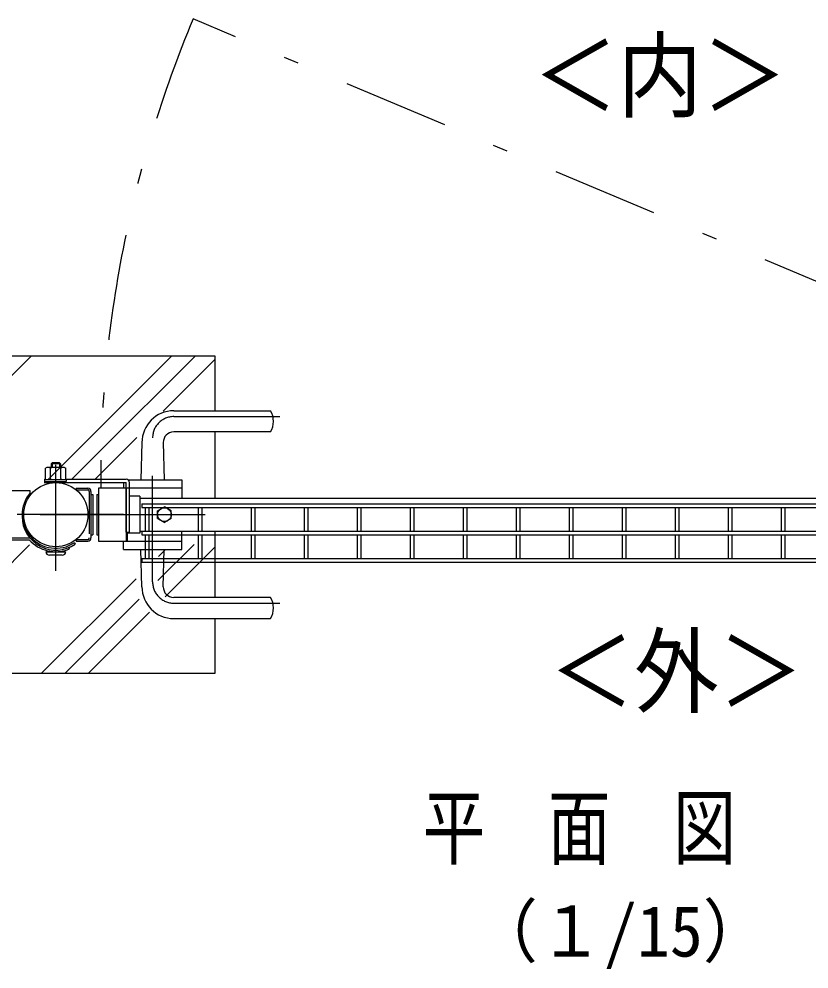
# Model space of a CAD drawing. Units: millimetres, scale not verified. Extents: x -4455 to 4455, y -3150 to 3150.
# Drawn here: x -2756 to -2011, y 1636 to 2533 of the extents above; entities that cross this region are included whole.
import ezdxf
from ezdxf.enums import TextEntityAlignment as Align

# ---------------------------------------------------------------- set-up
doc = ezdxf.new("R2010")
doc.units = ezdxf.units.MM
doc.header["$LTSCALE"] = 20
for name, pattern in [('USER1', [10.7, 5, -2.5, 0.7, -2.5]), ('USER2', [0.375, 0.25, -0.125]), ('USER3', [2.7, 2, -0.7])]:
    doc.linetypes.add(name, pattern=pattern)
for name, color, linetype, lineweight in [('0-0_外形線', 7, 'Continuous', 25), ('0-2_0', 3, 'USER2', 25), ('0-5_軸線', 2, 'USER1', 25), ('0-6_扉縦枠', 7, 'Continuous', 25), ('0-7_丁番', 3, 'Continuous', 25), ('0-8_細線', 2, 'Continuous', 25), ('0-9_ハッチング', 4, 'Continuous', 25), ('0-A_隠れ線', 2, 'USER3', 25), ('0-C_1', 7, 'Continuous', 25), ('0-D_継手', 3, 'Continuous', 25), ('0-E_2', 7, 'Continuous', 25), ('1-3_NER', 30, 'Continuous', 25)]:
    doc.layers.add(name, color=color, linetype=linetype, lineweight=lineweight)
doc.styles.add('ＭＳ ゴシック', font='')
doc.styles.get('ＭＳ ゴシック').set_extended_font_data('MS Gothic')

msp = doc.modelspace()

# ---------------------------------------------------------------- linework, layer by layer
at = {"layer": '0-0_外形線'}
for p, q in [((-2871.16, 2214.93), (-2571.16, 2214.93)), ((-2571.16, 2214.93), (-2571.16, 2162.93)), ((-2609.91, 2162.93), (-2518.59, 2162.93)), ((-2518.59, 2142.93), (-2609.91, 2142.93)), ((-2571.16, 2142.93), (-2571.16, 2080.43)), ((-2639.91, 2132.93), (-2640.91, 2097.93)), ((-2619.91, 2132.93), (-2618.91, 2097.93)), ((-2653.28, 2097.93), (-2602.41, 2097.93)), ((-2602.41, 2097.93), (-2602.41, 2080.43)), ((-2701.99, 2089.93), (-2690.99, 2089.93)), ((-2701.99, 2089.93), (-2701.99, 2088.33)), ((-2657.41, 2095.18), (-2657.41, 2089.93)), ((-2602.41, 2089.93), (-2657.41, 2089.93)), ((-2654.91, 2089.93), (-2654.91, 2039.93)), ((-2687.99, 2086.93), (-2687.99, 2042.93)), ((-2687.99, 2083.93), (-2686.39, 2083.93)), ((-2686.39, 2083.93), (-2686.39, 2045.93)), ((-2682.51, 2083.93), (-2680.91, 2083.93)), ((-2682.51, 2083.93), (-2682.51, 2045.93)), ((-2680.91, 2083.93), (-2680.91, 2045.93)), ((-2641.91, 2082.38), (-2651.71, 2082.38)), ((-2641.91, 2082.38), (-2641.91, 2047.48)), ((-2641.91, 2080.43), (-1627.91, 2080.43)), ((-2625.21, 2068.68), (-2618.71, 2072.43)), ((-2612.22, 2068.68), (-2618.71, 2072.43)), ((-2625.21, 2061.18), (-2625.21, 2068.68)), ((-2612.22, 2061.18), (-2612.22, 2068.68)), ((-2625.21, 2061.18), (-2618.71, 2057.43)), ((-2612.22, 2061.18), (-2618.71, 2057.43)), ((-2687.99, 2045.93), (-2686.39, 2045.93)), ((-2682.51, 2045.93), (-2680.91, 2045.93)), ((-2641.91, 2047.48), (-2654.91, 2047.48)), ((-2653.91, 2047.48), (-2653.91, 2039.93)), ((-2641.91, 2049.43), (-1627.91, 2049.43)), ((-2602.41, 2031.93), (-2602.41, 2049.43)), ((-2571.16, 2049.43), (-2571.16, 1986.93)), ((-2657.41, 2031.93), (-2657.41, 2039.93)), ((-2657.41, 2031.93), (-2602.41, 2031.93)), ((-2639.91, 1996.93), (-2640.91, 2031.93)), ((-2619.91, 1996.93), (-2618.91, 2031.93)), ((-2518.59, 1986.93), (-2609.91, 1986.93)), ((-2609.91, 1966.93), (-2518.59, 1966.93)), ((-2571.16, 1966.93), (-2571.16, 1914.93)), ((-2571.16, 1914.93), (-2871.16, 1914.93))]:
    msp.add_line(p, q, dxfattribs=at)
msp.add_lwpolyline([(-2701.99, 2041.53), (-2701.99, 2039.93), (-2690.99, 2039.93)], dxfattribs=at)
for centre, radius in [((-2721.16, 2064.93), 30.25), ((-2618.71, 2064.93), 6.5)]:
    msp.add_circle(centre, radius, dxfattribs=at)
for centre, radius, start, end in [((-2609.91, 2132.93), 30, 90, 180), ((-2535.91, 2152.93), 20, 330, 30), ((-2609.91, 2132.93), 10, 90, 180), ((-2690.99, 2086.93), 3, 0, 90), ((-2690.99, 2042.93), 3, 270, 0), ((-2609.91, 1996.93), 30, 180, 270), ((-2609.91, 1996.93), 10, 180, 270), ((-2535.91, 1976.93), 20, 330, 30)]:
    msp.add_arc(centre, radius, start, end, dxfattribs=at)
at = {"layer": '0-2_0', "color": 7, "linetype": 'Continuous'}
for p, q in [((-2730.68, 2029.98), (-2711.65, 2029.98)), ((-2715.19, 2026.72), (-2727.13, 2026.72))]:
    msp.add_line(p, q, dxfattribs=at)
for centre, start, end in [((-2727.13, 2030.27), 184.74641, 270), ((-2715.19, 2030.27), 270, 355.25359)]:
    msp.add_arc(centre, 3.56, start, end, dxfattribs=at)
at = {"layer": '0-5_軸線'}
for p, q in [((-2609.91, 2157.43), (-2505.4, 2157.43)), ((-2629.91, 2001.43), (-2629.91, 2137.43)), ((-2721.16, 2011.84), (-2721.16, 2118.02)), ((-2657.48, 2064.93), (-2784.84, 2064.93)), ((-2609.91, 1981.43), (-2505.4, 1981.43))]:
    msp.add_line(p, q, dxfattribs=at)
for centre, start, end in [((-2609.91, 2137.43), 90, 180), ((-2609.91, 2001.43), 180, 270)]:
    msp.add_arc(centre, 20, start, end, dxfattribs=at)
at = {"layer": '0-6_扉縦枠'}
for p, q in [((-2654.91, 2089.93), (-2680.91, 2089.93)), ((-2680.91, 2089.93), (-2680.91, 2039.93)), ((-2680.91, 2039.93), (-2602.41, 2039.93))]:
    msp.add_line(p, q, dxfattribs=at)
at = {"layer": '0-7_丁番'}
for p, q in [((-2731.71, 2098.38), (-2731.71, 2095.18)), ((-2731.71, 2098.38), (-2730.84, 2098.38)), ((-2711.78, 2098.38), (-2654.91, 2098.38)), ((-2731.71, 2095.18), (-2654.91, 2095.18)), ((-2654.91, 2048.38), (-2654.91, 2095.18)), ((-2651.71, 2048.38), (-2651.71, 2095.18)), ((-2654.91, 2048.38), (-2651.71, 2048.38))]:
    msp.add_line(p, q, dxfattribs=at)
msp.add_arc((-2654.91, 2095.18), 3.2, 360, 90, dxfattribs=at)
at = {"layer": '0-8_細線'}
msp.add_line((-2735.9, 2064.93), (-2580.18, 2064.93), dxfattribs=at)
at = {"layer": '0-9_ハッチング', "linetype": 'USER1'}
msp.add_line((-1565.45, 2100.43), (-2591.57, 2532.56), dxfattribs=at)
at = {"layer": '0-9_ハッチング'}
for p, q in [((-2861.7, 2097.43), (-2744.2, 2214.93)), ((-2619.89, 2162.46), (-2571.16, 2211.19)), ((-2683.97, 2098.38), (-2644.7, 2137.65)), ((-2731.89, 2094.66), (-2731.37, 2095.18)), ((-2867.42, 1914.93), (-2745.94, 2036.41)), ((-2625, 2002.67), (-2590.74, 2036.93)), ((-2624.35, 2025.42), (-2617.84, 2031.93)), ((-2618.16, 1987.42), (-2571.16, 2034.41)), ((-2734.84, 1914.93), (-2645.37, 2004.39)), ((-2712.74, 1914.93), (-2642.61, 1985.07)), ((-2690.65, 1914.93), (-2632.79, 1972.79))]:
    msp.add_line(p, q, dxfattribs=at)
for points in [[(-2728.17, 2098.38), (-2681.66, 2144.88), (-2611.62, 2214.93)], [(-2706.07, 2098.38), (-2682.84, 2121.61), (-2589.52, 2214.93)]]:
    msp.add_lwpolyline(points, dxfattribs=at)
at = {"layer": '0-9_ハッチング', "linetype": 'USER1'}
msp.add_arc((-1565.28, 2100.61), 1113.48, 157.17436, 180.54955, dxfattribs=at)
at = {"layer": '0-A_隠れ線'}
for p, q in [((-2701.99, 2088.33), (-2690.99, 2088.33)), ((-2689.59, 2086.93), (-2689.59, 2042.93)), ((-2701.99, 2041.53), (-2690.99, 2041.53))]:
    msp.add_line(p, q, dxfattribs=at)
for centre, start, end in [((-2690.99, 2086.93), 0, 90), ((-2690.99, 2042.93), 270, 0)]:
    msp.add_arc(centre, 1.4, start, end, dxfattribs=at)
at = {"layer": '0-C_1'}
for p, q in [((-2731.7, 2097.96), (-2731.7, 2096.18)), ((-2731.7, 2097.96), (-2711.46, 2097.96)), ((-2730.84, 2098.21), (-2730.84, 2097.96)), ((-2726.08, 2099.15), (-2726.08, 2097.96)), ((-2716.55, 2099.16), (-2716.55, 2097.96)), ((-2711.78, 2098.23), (-2711.78, 2097.96)), ((-2711.46, 2097.96), (-2711.46, 2096.18)), ((-2731.7, 2096.18), (-2711.46, 2096.18))]:
    msp.add_line(p, q, dxfattribs=at)
at = {"layer": '0-D_継手'}
for p, q in [((-2745.37, 2087.33), (-2829.16, 2087.33)), ((-2745.37, 2085.4), (-2745.37, 2087.33)), ((-2782.19, 2042.93), (-2745.62, 2042.93)), ((-2782.19, 2041.33), (-2746.23, 2041.33)), ((-2703.81, 2038.55), (-2702.89, 2037.24)), ((-2708.95, 2032.29), (-2707.7, 2034.46))]:
    msp.add_line(p, q, dxfattribs=at)
for centre, radius, start, end in [((-2721.16, 2064.93), 31.71, 139.77274, 303.33446), ((-2721.16, 2063.33), 31.85, 179.99999, 304.99999), ((-2721.16, 2063.33), 33.35, 221.27474, 291.47245)]:
    msp.add_arc(centre, radius, start, end, dxfattribs=at)
at = {"layer": '0-E_2'}
for p, q in [((-2729.56, 2109.5), (-2730.84, 2108.77)), ((-2730.84, 2098.21), (-2730.84, 2108.77)), ((-2713.06, 2109.5), (-2729.56, 2109.5)), ((-2726.08, 2099.15), (-2726.08, 2108.77)), ((-2724.64, 2113.9), (-2725.52, 2113.03)), ((-2725.52, 2113.03), (-2725.52, 2109.5)), ((-2716.81, 2113.03), (-2725.52, 2113.03)), ((-2717.68, 2113.9), (-2724.64, 2113.9)), ((-2717.68, 2113.9), (-2716.81, 2113.03)), ((-2716.81, 2113.03), (-2716.81, 2109.5)), ((-2716.55, 2099.16), (-2716.55, 2108.77)), ((-2713.06, 2109.5), (-2711.78, 2108.77)), ((-2711.78, 2098.23), (-2711.78, 2108.77))]:
    msp.add_line(p, q, dxfattribs=at)
at = {"layer": '0-E_2', "color": 4}
for p, q in [((-2724.64, 2113.9), (-2724.64, 2109.5)), ((-2717.68, 2113.9), (-2717.68, 2109.5))]:
    msp.add_line(p, q, dxfattribs=at)
at = {"layer": '0-E_2'}
for centre, radius, start, end in [((-2729.56, 2100.89), 8.61, 66.12587, 90.00027), ((-2721.32, 2093.76), 15.74, 72.36212, 107.59195), ((-2713.06, 2100.89), 8.61, 90, 113.89252)]:
    msp.add_arc(centre, radius, start, end, dxfattribs=at)
at = {"layer": '1-3_NER'}
for p, q in [((-2639.91, 2075.23), (-1629.91, 2075.23)), ((-2639.91, 2075.23), (-2639.91, 2071.63)), ((-2639.91, 2071.63), (-1629.91, 2071.63)), ((-2636.71, 2049.43), (-2636.71, 2071.63)), ((-2633.11, 2049.43), (-2633.11, 2071.63)), ((-2586.71, 2049.43), (-2586.71, 2071.63)), ((-2583.11, 2049.43), (-2583.11, 2071.63)), ((-2536.71, 2049.43), (-2536.71, 2071.63)), ((-2533.11, 2049.43), (-2533.11, 2071.63)), ((-2486.71, 2049.43), (-2486.71, 2071.63)), ((-2483.11, 2049.43), (-2483.11, 2071.63)), ((-2436.71, 2049.43), (-2436.71, 2071.63)), ((-2433.11, 2049.43), (-2433.11, 2071.63)), ((-2386.71, 2049.43), (-2386.71, 2071.63)), ((-2383.11, 2049.43), (-2383.11, 2071.63)), ((-2336.71, 2049.43), (-2336.71, 2071.63)), ((-2333.11, 2049.43), (-2333.11, 2071.63)), ((-2286.71, 2049.43), (-2286.71, 2071.63)), ((-2283.11, 2049.43), (-2283.11, 2071.63)), ((-2236.71, 2049.43), (-2236.71, 2071.63)), ((-2233.11, 2049.43), (-2233.11, 2071.63)), ((-2186.71, 2049.43), (-2186.71, 2071.63)), ((-2183.11, 2049.43), (-2183.11, 2071.63)), ((-2136.71, 2049.43), (-2136.71, 2071.63)), ((-2133.11, 2049.43), (-2133.11, 2071.63)), ((-2086.71, 2049.43), (-2086.71, 2071.63)), ((-2083.11, 2049.43), (-2083.11, 2071.63)), ((-2036.71, 2049.43), (-2036.71, 2071.63)), ((-2033.11, 2049.43), (-2033.11, 2071.63)), ((-2639.91, 2049.43), (-2639.91, 2045.83)), ((-2639.91, 2045.83), (-1629.91, 2045.83)), ((-2636.71, 2023.62), (-2636.71, 2045.83)), ((-2633.11, 2023.62), (-2633.11, 2045.83)), ((-2586.71, 2023.62), (-2586.71, 2045.83)), ((-2583.11, 2023.62), (-2583.11, 2045.83)), ((-2536.71, 2023.62), (-2536.71, 2045.83)), ((-2533.11, 2023.62), (-2533.11, 2045.83)), ((-2486.71, 2023.62), (-2486.71, 2045.83)), ((-2483.11, 2023.62), (-2483.11, 2045.83)), ((-2436.71, 2023.62), (-2436.71, 2045.83)), ((-2433.11, 2023.62), (-2433.11, 2045.83)), ((-2386.71, 2023.62), (-2386.71, 2045.83)), ((-2383.11, 2023.62), (-2383.11, 2045.83)), ((-2336.71, 2023.62), (-2336.71, 2045.83)), ((-2333.11, 2023.62), (-2333.11, 2045.83)), ((-2286.71, 2023.62), (-2286.71, 2045.83)), ((-2283.11, 2023.62), (-2283.11, 2045.83)), ((-2236.71, 2023.62), (-2236.71, 2045.83)), ((-2233.11, 2023.62), (-2233.11, 2045.83)), ((-2186.71, 2023.62), (-2186.71, 2045.83)), ((-2183.11, 2023.62), (-2183.11, 2045.83)), ((-2136.71, 2023.62), (-2136.71, 2045.83)), ((-2133.11, 2023.62), (-2133.11, 2045.83)), ((-2086.71, 2023.62), (-2086.71, 2045.83)), ((-2083.11, 2023.62), (-2083.11, 2045.83)), ((-2036.71, 2023.62), (-2036.71, 2045.83)), ((-2033.11, 2023.62), (-2033.11, 2045.83)), ((-2639.91, 2023.62), (-1629.91, 2023.62)), ((-2639.91, 2023.62), (-2639.91, 2020.02)), ((-2639.91, 2020.02), (-1629.91, 2020.02))]:
    msp.add_line(p, q, dxfattribs=at)
msp.add_lwpolyline([(-2639.91, 2049.43), (-1629.91, 2049.43), (-1629.91, 2045.83)], dxfattribs=at)

# ---------------------------------------------------------------- texts
at = {"layer": '0-0_外形線', "style": 'ＭＳ ゴシック', "width": 0.9}
for s, p in [('＜内＞', (-2270.91, 2427.27)), ('＜外＞', (-2255.48, 1865.22))]:
    msp.add_text(s, height=64.96, dxfattribs=at).set_placement(p, align=Align.BOTTOM_LEFT)
at = {"layer": '0-C_1', "style": 'ＭＳ ゴシック'}
for s, height, width, p in [('平\u3000面\u3000図', 57.77, 0.75, (-2375.22, 1723.49)), ('（１/15）', 48.09, 0.95, (-2328.79, 1633.58))]:
    msp.add_text(s, height=height, dxfattribs=dict(at, width=width)).set_placement(p, align=Align.BOTTOM_LEFT)

doc.saveas('drawing.dxf')
